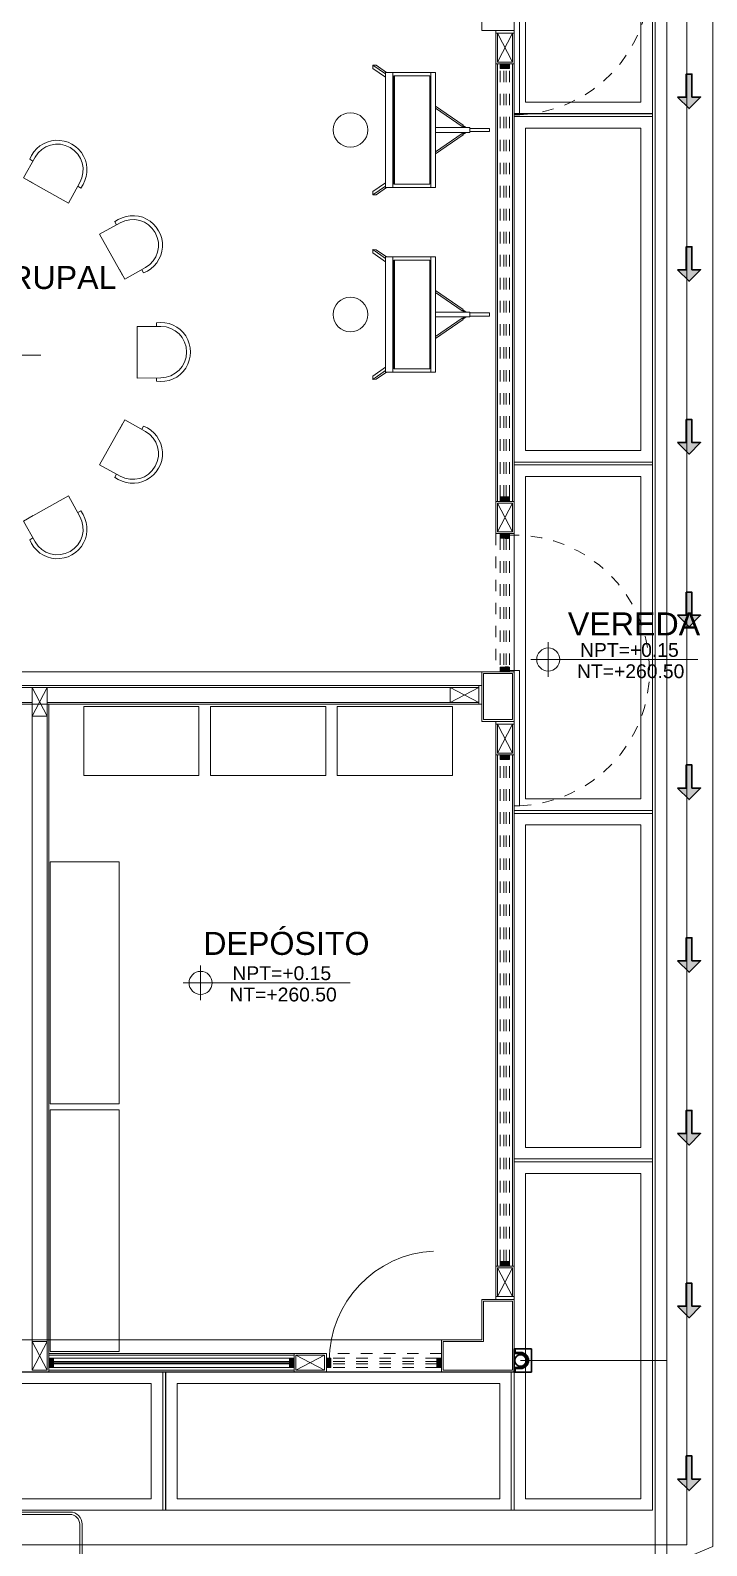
# Model space of a CAD drawing. Header units: metres. Extents: x 349075 to 349285, y 9281902 to 9282050.
# Drawn here: x 349110.39 to 349116.26, y 9281950.57 to 9281963.72 of the extents above; entities that cross this region are included whole.
import ezdxf

# ---------------------------------------------------------------- set-up
doc = ezdxf.new("R2010")
doc.units = ezdxf.units.M
doc.header["$LTSCALE"] = 0.25
for name, pattern in [('01 nivel$0$HIDDEN2', [0.1875, 0.125, -0.0625]), ('ACAD_ISO03W100', [30, 12, -18]), ('DASHED2', [0.762, 0.635, -0.127]), ('HIDDEN', [0.375, 0.25, -0.125])]:
    doc.linetypes.add(name, pattern=pattern)
for name, color, linetype, lineweight in [('.', 7, 'Continuous', 0), ('0_ CUNETAS', 151, 'Continuous', 5), ('0_VANOS', 30, 'Continuous', 9), ('ARQ-FONDO', 253, 'CONTINUOUS', 9), ('CUNETAS-RED', 5, 'CONTINUOUS', 18)]:
    doc.layers.add(name, color=color, linetype=linetype, lineweight=lineweight)
doc.styles.add('Arial_1', font='arial.ttf', dxfattribs={"height": 0.15})

# ---------------------------------------------------------------- blocks, each defined once
blk = doc.blocks.new('00_PTA_ 01')
at = {"layer": 'ARQ-FONDO'}
for points in [[(0, 0), (0.035, 0), (0.035, 0.025), (0.01, 0.025), (0.01, 0.065), (0, 0.065)], [(1, 0), (1, 0.065), (0.99, 0.065), (0.99, 0.025), (0.965, 0.025), (0.965, 0)], [(1.97, 0.105), (0.99, 0.105), (0.99, 0.065), (1.97, 0.065)]]:
    blk.add_lwpolyline(points, close=True, dxfattribs=at)
at = {"layer": 'ARQ-FONDO', "linetype": 'ACAD_ISO03W100', "ltscale": 0.01}
blk.add_arc((0.99, 0.065), 0.98, 2.3621, 179.9762, dxfattribs=at)
at = {"layer": 'ARQ-FONDO', "linetype": 'HIDDEN', "ltscale": 0.25}
blk.add_arc((0.99, 0.065), 0.98, 359.9999999999994, 1.2213e-12, dxfattribs=at)
blk = doc.blocks.new('JUNTA VEREDA')
at = {"layer": 'ARQ-FONDO'}
blk.add_lwpolyline([(-0.013, 1.2), (0.012, 1.2), (0.012, 0), (-0.013, 0)], close=True, dxfattribs=at)
blk = doc.blocks.new('verda pg edf 04')
at = {"layer": 'ARQ-FONDO'}
blk.add_line((-3.036, -36.315, -20.549), (-3.036, -35.115, -20.549), dxfattribs=at)
at = {"layer": 'ARQ-FONDO', "elevation": -20.549}
for points in [[(0.015, -21.188), (0.015, -24.188), (1.215, -24.188), (1.215, -21.188)], [(0.115, -21.288), (0.115, -24.088), (1.115, -24.088), (1.115, -21.288)], [(0.015, -24.214), (0.015, -27.214), (1.215, -27.214), (1.215, -24.214)], [(0.115, -24.314), (0.115, -27.114), (1.115, -27.114), (1.115, -24.314)], [(0.015, -27.239), (0.015, -30.239), (1.215, -30.239), (1.215, -27.239)], [(0.115, -27.339), (0.115, -30.139), (1.115, -30.139), (1.115, -27.339)], [(0.015, -30.264), (0.015, -33.264), (1.215, -33.264), (1.215, -30.264)], [(0.115, -30.364), (0.115, -33.164), (1.115, -33.164), (1.115, -30.364)], [(0.015, -33.29), (0.015, -36.315), (1.215, -36.315), (1.215, -33.29)], [(0.115, -33.39), (0.115, -36.215), (1.115, -36.215), (1.115, -33.39)], [(-6.036, -36.315), (-3.036, -36.315), (-3.036, -35.115), (-6.036, -35.115)], [(-3.01, -36.315), (-0.01, -36.315), (-0.01, -35.115), (-3.01, -35.115)], [(-5.936, -36.215), (-3.136, -36.215), (-3.136, -35.215), (-5.936, -35.215)], [(-2.91, -36.215), (-0.11, -36.215), (-0.11, -35.215), (-2.91, -35.215)]]:
    blk.add_lwpolyline(points, close=True, dxfattribs=at)
at = {"layer": 'ARQ-FONDO'}
for p, rotation in [((0.015, -24.202, -20.549), 270), ((0.015, -27.227, -41.097), 270), ((0.015, -30.252, -20.549), 270), ((0.015, -33.278, -20.549), 270), ((-3.024, -35.115, -20.549), 180), ((0.002, -35.115, -20.549), 180)]:
    blk.add_blockref('JUNTA VEREDA', p, dxfattribs=dict(at, rotation=rotation))
blk = doc.blocks.new('Cotas de elevación - M_Cota de elevación - Destino rellenado-517392-Nivel 1')
at = {"layer": 'ARQ-FONDO'}
for p, q in [((0, -0.0015), (0, 0.0015)), ((-0.0015, 0), (0.013, 0))]:
    blk.add_line(p, q, dxfattribs=at)
blk.add_circle((0, 0), 0.001, dxfattribs=at)
blk = doc.blocks.new('VEREDA EDF 04 PGG')
at = {"layer": 'ARQ-FONDO', "lineweight": 5}
blk.add_blockref('verda pg edf 04', (-1.215, -0.815, 20.549), dxfattribs=at)
at = {"layer": 'ARQ-FONDO', "xscale": 1.199999999999817, "yscale": 1.199999999999817, "zscale": 1.199999999999817, "rotation": 270}
for p in [(-1.278, -22.65, 41.097), (-1.278, -28.65, 0)]:
    blk.add_blockref('00_PTA_ 01', p, dxfattribs=at)
at = {"layer": 'ARQ-FONDO', "xscale": 99.99999999999991, "yscale": 99.99999999999991, "zscale": 99.99999999999991}
blk.add_blockref('Cotas de elevación - M_Cota de elevación - Destino rellenado-517392-Nivel 1', (-0.904, -29.743, 20.549), dxfattribs=at)
at = {"layer": 'ARQ-FONDO', "insert": (-1.334, -29.334, 20.549), "char_height": 0.2, "width": 2.3499, "attachment_point": 1, "style": 'Arial_1'}
blk.add_mtext('\\pxqc;VEREDA', dxfattribs=at)
at = {"layer": 'ARQ-FONDO', "char_height": 0.12, "width": 0.90214, "attachment_point": 1, "line_spacing_factor": 0.941778, "style": 'Arial_1'}
for s, insert in [('NPT=+0.15', (-0.628, -29.6, 20.549)), ('NT=+260.50', (-0.654, -29.785, 20.549))]:
    blk.add_mtext(s, dxfattribs=dict(at, insert=insert))
blk = doc.blocks.new('dsfd')
at = {"layer": 'ARQ-FONDO'}
for p, q in [((333298.399, 9094259.416), (333296.766, 9094259.416)), ((333300.842, 9094259.416), (333299.554, 9094259.416)), ((333296.511, 9094259.161), (333296.511, 9094258.428)), ((333301.097, 9094258.428), (333301.097, 9094259.161)), ((333296.766, 9094258.224), (333300.842, 9094258.224)), ((333296.766, 9094258.173), (333300.842, 9094258.173))]:
    blk.add_line(p, q, dxfattribs=at)
for points in [[(333299.554, 9094259.416), (333300.941, 9094263.493), (333298.399, 9094259.416)], [(333300.842, 9094259.365), (333299.478, 9094259.365), (333300.764, 9094263.123), (333298.432, 9094259.365), (333296.766, 9094259.365)]]:
    blk.add_lwpolyline(points, dxfattribs=at)
for points in [[(333296.766, 9094259.365, 0.414214), (333296.562, 9094259.161), (333296.562, 9094258.428, 0.414214), (333296.766, 9094258.224)], [(333300.842, 9094258.224, 0.414214), (333301.046, 9094258.428), (333301.046, 9094259.161, 0.414214), (333300.842, 9094259.365)]]:
    blk.add_lwpolyline(points, format="xyb", dxfattribs=at)
for centre, start, end in [((333296.766, 9094259.161), 90, 180), ((333300.842, 9094259.161), 0, 90), ((333296.766, 9094258.428), 180, 270), ((333300.842, 9094258.428), 270, 0)]:
    blk.add_arc(centre, 0.255, start, end, dxfattribs=at)
blk = doc.blocks.new('*U3822')
at = {"layer": '.', "lineweight": 30}
h = blk.add_hatch(color=1, dxfattribs=at)
h.dxf.hatch_style = 1
h.paths.add_polyline_path([(-0.025, -0.05), (-0.1, -0.05), (0, -0.15), (0.1, -0.05), (0.025, -0.05), (0.025, 0.15), (-0.025, 0.15)])
at = {"layer": '0_ CUNETAS', "color": 1, "lineweight": 30}
blk.add_lwpolyline([(-0.1, -0.05), (-0.025, -0.05), (-0.025, 0.15), (0.025, 0.15), (0.025, -0.05), (0.1, -0.05), (0, -0.15)], close=True, dxfattribs=at)
blk = doc.blocks.new('*U3849')
at = {"layer": '0_ CUNETAS', "color": 0, "linetype": 'ByBlock', "lineweight": -2, "transparency": 16777216}
for p in [(0, 12), (0, 10.5), (0, 9), (0, 7.5), (0, 6), (0, 4.5), (0, 3), (0, 1.5), (0, 0)]:
    blk.add_blockref('*U3822', p, dxfattribs=at)
blk = doc.blocks.new('red drenaje')
at = {"layer": 'CUNETAS-RED', "lineweight": 0}
for p, q in [((-35.22, 70.028), (-35.22, 32.35)), ((-35.12, 70.028), (-35.12, 32.391))]:
    blk.add_line(p, q, dxfattribs=at)
blk.add_lwpolyline([(-35.12, 70.028), (-34.72, 70.028), (-34.72, 32.557), (-35.12, 32.391), (-35.12, 70.028)], dxfattribs=at)
blk.add_blockref('*U3849', (-34.926, 33.194), dxfattribs=at)
blk = doc.blocks.new('columnas bloque talleres')
at = {"layer": 'ARQ-FONDO', "lineweight": 0}
for points, elevation in [([(-0.265, -23.465), (-0.265, -23.035), (0.015, -23.035), (0.015, -23.465)], 0), ([(-0.265, -29.465), (-0.265, -29.035), (0.015, -29.035), (0.015, -29.465)], -20.549), ([(-0.615, -35.115), (0.015, -35.115), (0.015, -34.485), (-0.265, -34.485), (-0.265, -34.835), (-0.615, -34.835)], 0)]:
    blk.add_lwpolyline(points, close=True, dxfattribs=dict(at, elevation=elevation))
at = {"layer": 'ARQ-FONDO'}
for points, elevation in [([(-0.25, -29.45), (-0.25, -29.05), (0, -29.05), (0, -29.45)], -20.549), ([(-0.6, -35.1), (0, -35.1), (0, -34.5), (-0.25, -34.5), (-0.25, -34.85), (-0.6, -34.85)], 0)]:
    blk.add_lwpolyline(points, close=True, dxfattribs=dict(at, elevation=elevation))
blk = doc.blocks.new('*U1098')
at = {"linetype": 'Continuous', "true_color": 0xbebebe}
for points in [[(3032.131, 1351.189), (3032.131, 1351.269), (3032.171, 1351.269), (3032.171, 1351.189)], [(3035.891, 1351.189), (3035.891, 1351.269), (3035.931, 1351.269), (3035.931, 1351.189)]]:
    blk.add_hatch(color=9, dxfattribs=at).paths.add_polyline_path(points)
at = {"layer": '0_VANOS', "linetype": 'Continuous'}
for p, q in [((3032.131, 1351.269), (3032.171, 1351.269)), ((3032.131, 1351.269), (3032.131, 1351.189)), ((3032.171, 1351.269), (3032.171, 1351.189)), ((3035.891, 1351.189), (3035.891, 1351.269)), ((3035.891, 1351.269), (3035.931, 1351.269)), ((3035.931, 1351.269), (3035.931, 1351.189)), ((3032.171, 1351.189), (3032.131, 1351.189)), ((3035.931, 1351.189), (3035.891, 1351.189))]:
    blk.add_line(p, q, dxfattribs=at)
at = {"layer": '0_VANOS', "linetype": '01 nivel$0$HIDDEN2', "ltscale": 0.5}
for p, q in [((3032.171, 1351.269), (3035.891, 1351.269)), ((3032.171, 1351.239), (3035.891, 1351.239)), ((3032.171, 1351.219), (3035.891, 1351.219)), ((3032.171, 1351.189), (3035.891, 1351.189))]:
    blk.add_line(p, q, dxfattribs=at)
at = {"layer": '0_VANOS', "linetype": '01 nivel$0$HIDDEN2'}
blk.add_line((3035.891, 1351.269), (3035.931, 1351.269), dxfattribs=at)
blk = doc.blocks.new('*U1107')
at = {"linetype": 'Continuous', "true_color": 0xbebebe}
for points in [[(3032.131, 1351.189), (3032.131, 1351.269), (3032.171, 1351.269), (3032.171, 1351.189)], [(3036.531, 1351.189), (3036.531, 1351.269), (3036.571, 1351.269), (3036.571, 1351.189)]]:
    blk.add_hatch(color=9, dxfattribs=at).paths.add_polyline_path(points)
at = {"layer": '0_VANOS', "linetype": 'Continuous'}
for p, q in [((3032.131, 1351.269), (3032.171, 1351.269)), ((3032.131, 1351.269), (3032.131, 1351.189)), ((3032.171, 1351.269), (3032.171, 1351.189)), ((3036.531, 1351.189), (3036.531, 1351.269)), ((3036.531, 1351.269), (3036.571, 1351.269)), ((3036.571, 1351.269), (3036.571, 1351.189)), ((3032.171, 1351.189), (3032.131, 1351.189)), ((3036.571, 1351.189), (3036.531, 1351.189))]:
    blk.add_line(p, q, dxfattribs=at)
at = {"layer": '0_VANOS', "linetype": '01 nivel$0$HIDDEN2', "ltscale": 0.5}
for p, q in [((3032.171, 1351.269), (3036.531, 1351.269)), ((3032.171, 1351.239), (3036.531, 1351.239)), ((3032.171, 1351.219), (3036.531, 1351.219)), ((3032.171, 1351.189), (3036.531, 1351.189))]:
    blk.add_line(p, q, dxfattribs=at)
at = {"layer": '0_VANOS', "linetype": '01 nivel$0$HIDDEN2'}
blk.add_line((3036.531, 1351.269), (3036.571, 1351.269), dxfattribs=at)
blk = doc.blocks.new('*U1106')
at = {"linetype": 'Continuous', "lineweight": 0, "true_color": 0xbebebe}
for points in [[(3037.252, 1360.543), (3037.212, 1360.543), (3037.212, 1360.463), (3037.252, 1360.463)], [(3039.342, 1360.543), (3039.302, 1360.543), (3039.302, 1360.463), (3039.342, 1360.463)]]:
    blk.add_hatch(color=9, dxfattribs=at).paths.add_polyline_path(points)
at = {"layer": '0_VANOS', "linetype": 'Continuous'}
for p, q in [((3037.252, 1360.513), (3039.302, 1360.513)), ((3037.252, 1360.503), (3039.302, 1360.503)), ((3037.252, 1360.493), (3039.302, 1360.493))]:
    blk.add_line(p, q, dxfattribs=at)
for points in [[(3037.212, 1360.543), (3037.212, 1360.463), (3037.252, 1360.463), (3037.252, 1360.543)], [(3037.252, 1360.543), (3039.302, 1360.543), (3039.302, 1360.463), (3037.252, 1360.463)], [(3039.302, 1360.543), (3039.302, 1360.463), (3039.342, 1360.463), (3039.342, 1360.543)]]:
    blk.add_lwpolyline(points, close=True, dxfattribs=at)
blk = doc.blocks.new('montante')
at = {"layer": 'ARQ-FONDO', "lineweight": 30}
for p, q in [((0, 0.07), (0.045, 0.07)), ((0, 0.06), (0.055, 0.06)), ((0.045, 0.07), (0.045, 0.095)), ((0, -0.06), (0.055, -0.06)), ((0, -0.07), (0.045, -0.07)), ((0.045, -0.07), (0.045, -0.095))]:
    blk.add_line(p, q, dxfattribs=at)
blk.add_lwpolyline([(-0.095, 0.1), (-0.095, -0.1), (0.055, -0.1), (0.055, 0.1)], close=True, dxfattribs=at)
blk.add_circle((0, 0), 0.05, dxfattribs=at)
for centre, radius, start, end in [((0, 0), 0.07, 90, 270), ((0, 0), 0.06, 90, 270), ((0.05, 0.095), 0.005, 0, 180), ((0.05, -0.095), 0.005, 180, 0)]:
    blk.add_arc(centre, radius, start, end, dxfattribs=at)
blk = doc.blocks.new('*U1568')
blk.add_arc((0.021, 0.047), 0.954, 0.1579, 87.0814)
blk = doc.blocks.new('*U1105')
at = {"linetype": 'Continuous', "true_color": 0xbebebe}
for points in [[(3032.131, 1351.189), (3032.131, 1351.269), (3032.171, 1351.269), (3032.171, 1351.189)], [(3033.091, 1351.189), (3033.091, 1351.269), (3033.131, 1351.269), (3033.131, 1351.189)]]:
    blk.add_hatch(color=9, dxfattribs=at).paths.add_polyline_path(points)
at = {"layer": '0_VANOS', "linetype": 'Continuous'}
for p, q in [((3032.131, 1351.269), (3032.171, 1351.269)), ((3032.131, 1351.269), (3032.131, 1351.189)), ((3032.171, 1351.269), (3032.171, 1351.189)), ((3033.091, 1351.189), (3033.091, 1351.269)), ((3033.091, 1351.269), (3033.131, 1351.269)), ((3033.131, 1351.269), (3033.131, 1351.189)), ((3032.171, 1351.189), (3032.131, 1351.189)), ((3033.131, 1351.189), (3033.091, 1351.189))]:
    blk.add_line(p, q, dxfattribs=at)
at = {"layer": '0_VANOS', "linetype": '01 nivel$0$HIDDEN2', "ltscale": 0.5}
for p, q in [((3032.171, 1351.269), (3033.091, 1351.269)), ((3032.171, 1351.239), (3033.091, 1351.239)), ((3032.171, 1351.219), (3033.091, 1351.219)), ((3032.171, 1351.189), (3033.091, 1351.189))]:
    blk.add_line(p, q, dxfattribs=at)
at = {"layer": '0_VANOS', "linetype": '01 nivel$0$HIDDEN2'}
blk.add_line((3033.091, 1351.269), (3033.131, 1351.269), dxfattribs=at)
blk = doc.blocks.new('moviliario edf 04 pintura')
at = {"layer": 'ARQ-FONDO'}
for p, q in [((0.014, 0.516), (-0.014, 0.516)), ((-0.014, 0.516), (-0.014, 0.346)), ((0.014, 0.516), (0.014, 0.346)), ((-0.043, 0.289), (-0.208, 0.048)), ((-0.19, 0.048), (-0.031, 0.281)), ((-0.031, 0.281), (-0.043, 0.289)), ((-0.021, 0.314), (-0.04, 0.287)), ((-0.034, 0.283), (-0.021, 0.301)), ((0.021, 0.346), (-0.021, 0.346)), ((-0.021, 0.346), (-0.021, 0.048)), ((0.021, 0.346), (0.021, 0.048)), ((0.021, 0.314), (0.04, 0.287)), ((0.034, 0.283), (0.021, 0.301)), ((0.031, 0.281), (0.043, 0.289)), ((0.19, 0.048), (0.031, 0.281)), ((0.043, 0.289), (0.208, 0.048)), ((-0.5, 0.048), (-0.5, 0.007)), ((0.5, 0.048), (-0.5, 0.048)), ((-0.5, 0.048), (-0.5, -0.385)), ((-0.5, 0.004), (-0.5, 0.007)), ((0.5, 0.007), (-0.5, 0.007)), ((-0.471, 0), (-0.471, -0.005)), ((0.471, 0), (-0.471, 0)), ((-0.471, 0), (-0.471, -0.314)), ((-0.192, 0.048), (-0.148, 0.048)), ((-0.021, 0.048), (-0.021, 0.049)), ((0.021, 0.048), (0.021, 0.049)), ((0.148, 0.048), (0.192, 0.048)), ((0.471, -0.314), (0.471, 0)), ((0.5, -0.385), (0.5, 0.048)), ((-0.564, -0.496), (-0.487, -0.385)), ((-0.562, -0.466), (-0.5, -0.376)), ((-0.535, -0.496), (-0.458, -0.385)), ((0.5, -0.322), (-0.5, -0.322)), ((-0.5, -0.385), (0.5, -0.385)), ((-0.471, -0.307), (0.471, -0.307)), ((-0.471, -0.314), (0.471, -0.314)), ((0.535, -0.496), (0.458, -0.385)), ((0.564, -0.496), (0.487, -0.385)), ((0.562, -0.466), (0.5, -0.376)), ((-0.564, -0.496), (-0.562, -0.466)), ((-0.564, -0.496), (-0.535, -0.496)), ((0.564, -0.496), (0.535, -0.496)), ((0.564, -0.496), (0.562, -0.466))]:
    blk.add_line(p, q, dxfattribs=at)
blk.add_circle((0, -0.69), 0.15, dxfattribs=at)
blk = doc.blocks.new('silla edf 4')
at = {"layer": 'ARQ-FONDO', "lineweight": 0}
for p, q in [((-0.223, 0), (-0.227, -0.205)), ((0.223, 0), (0.223, -0.205)), ((-0.224, -0.038), (-0.254, -0.038)), ((0.223, -0.038), (0.254, -0.038)), ((0.182, -0.205), (-0.227, -0.205)), ((0.223, -0.205), (0.125, -0.205))]:
    blk.add_line(p, q, dxfattribs=at)
for radius, start, end in [(0.257, 351.4592, 188.5408), (0.223, 0, 180)]:
    blk.add_arc((0, 0), radius, start, end, dxfattribs=at)
blk = doc.blocks.new('terapia grupal')
at = {"layer": 'ARQ-FONDO', "lineweight": 5}
blk.add_blockref('silla edf 4', (-1.023, 0.533), dxfattribs=at)
for p, rotation in [((-1.907, 0.29), 29.45180445102498), ((0.558, -0.365), 299.4518044370824), ((-2.562, -2.175), 119.451804427158), ((-0.097, -2.83), 209.4518044423649)]:
    blk.add_blockref('silla edf 4', p, dxfattribs=dict(at, rotation=rotation))
at = {"layer": 'ARQ-FONDO', "lineweight": 5, "xscale": -1}
for p, rotation in [((-0.097, 0.29), 330.548195557635), ((-2.562, -0.365), 60.54819557157767), ((-2.805, -1.249), 89.99999998241942), ((0.801, -1.292), 269.9999999838326), ((0.558, -2.175), 240.5481955629177), ((-1.907, -2.83), 150.5481955477107), ((-1.023, -3.073), 180)]:
    blk.add_blockref('silla edf 4', p, dxfattribs=dict(at, rotation=rotation))
blk = doc.blocks.new('*U1274')
at = {"linetype": 'Continuous', "true_color": 0xbebebe}
for points in [[(3032.131, 1351.189), (3032.131, 1351.269), (3032.171, 1351.269), (3032.171, 1351.189)], [(3033.291, 1351.189), (3033.291, 1351.269), (3033.331, 1351.269), (3033.331, 1351.189)]]:
    blk.add_hatch(color=9, dxfattribs=at).paths.add_polyline_path(points)
at = {"layer": '0_VANOS', "linetype": 'Continuous'}
for p, q in [((3032.131, 1351.269), (3032.171, 1351.269)), ((3032.131, 1351.269), (3032.131, 1351.189)), ((3032.171, 1351.269), (3032.171, 1351.189)), ((3033.291, 1351.189), (3033.291, 1351.269)), ((3033.291, 1351.269), (3033.331, 1351.269)), ((3033.331, 1351.269), (3033.331, 1351.189)), ((3032.171, 1351.189), (3032.131, 1351.189)), ((3033.331, 1351.189), (3033.291, 1351.189))]:
    blk.add_line(p, q, dxfattribs=at)
at = {"layer": '0_VANOS', "linetype": '01 nivel$0$HIDDEN2', "ltscale": 0.5}
for p, q in [((3032.171, 1351.269), (3033.291, 1351.269)), ((3032.171, 1351.239), (3033.291, 1351.239)), ((3032.171, 1351.219), (3033.291, 1351.219)), ((3032.171, 1351.189), (3033.291, 1351.189))]:
    blk.add_line(p, q, dxfattribs=at)
at = {"layer": '0_VANOS', "linetype": '01 nivel$0$HIDDEN2'}
blk.add_line((3033.291, 1351.269), (3033.331, 1351.269), dxfattribs=at)
blk = doc.blocks.new('bloque pg edf 04')
at = {"layer": 'ARQ-FONDO'}
for p, q in [((-0.145, 11.375, 20.549), (-0.015, 11.625, 20.549)), ((-0.145, 11.625, 20.549), (-0.015, 11.375, 20.549)), ((-0.16, 11.36), (-0.16, 7.56)), ((-0.145, 11.36), (-0.145, 7.56)), ((-0.015, 11.36), (-0.015, 7.56)), ((0, 11.36), (0, 7.56)), ((-0.145, 7.545, 20.549), (-0.015, 7.295, 20.549)), ((-0.145, 7.295, 20.549), (-0.015, 7.545, 20.549)), ((-0.305, 5.96), (-5.175, 5.96, 20.549)), ((-4.185, 5.945, 41.097), (-4.925, 5.945, 20.549)), ((-4.185, 5.945, 41.097), (-4.055, 5.695, 41.097)), ((-4.185, 5.695, 41.097), (-4.055, 5.945, 41.097)), ((-0.555, 5.945), (-4.055, 5.945, 41.097)), ((-0.555, 5.945, 0), (-0.305, 5.815, 0)), ((-0.305, 5.945, 0), (-0.555, 5.815, 0)), ((-4.185, 5.815, 41.097), (-4.925, 5.815)), ((-0.555, 5.815), (-4.055, 5.815, 41.097)), ((-4.04, 5.8, 41.097), (-4.04, 0, 41.097)), ((-0.305, 5.8), (-4.04, 5.8, 41.097)), ((-4.185, 0.265, 41.097), (-4.185, 5.695, 41.097)), ((-4.055, 0.265, 41.097), (-4.055, 5.695, 41.097)), ((-0.145, 5.375, 0), (-0.015, 5.625, 0)), ((-0.145, 5.625, 0), (-0.015, 5.375, 0)), ((-0.16, 5.36), (-0.16, 0.92)), ((-0.145, 5.36), (-0.145, 0.92)), ((-0.015, 5.36), (-0.015, 0.92)), ((0, 5.36), (0, 0.92)), ((-0.145, 0.905, 20.549), (-0.015, 0.655, 20.549)), ((-0.145, 0.655, 20.549), (-0.015, 0.905, 20.549)), ((-4.185, 0.265, 41.097), (-4.055, 0.015, 41.097)), ((-4.185, 0.015, 41.097), (-4.055, 0.265, 41.097)), ((-1.91, 0.16, 41.097), (-4.04, 0.16, 41.097)), ((-1.91, 0.145, 41.097), (-4.04, 0.145, 41.097)), ((-1.645, 0.145, 20.549), (-1.895, 0.015, 20.549)), ((-1.895, 0.145, 20.549), (-1.645, 0.015, 20.549)), ((-1.91, 0.015, 41.097), (-4.04, 0.015, 41.097)), ((-1.91, 0, 41.097), (-4.04, 0, 41.097)), ((-4.04, 0, 20.549), (-4.2, 0, 20.549))]:
    blk.add_line(p, q, dxfattribs=at)
at = {"layer": 'ARQ-FONDO', "ltscale": 0.7, "elevation": 20.549}
for points in [[(-12.33, 36.63), (1.5, 36.63), (1.5, -1.5), (-12.33, -1.5)], [(-0.28, 5.8), (-0.28, 6.08), (-10.55, 6.08), (-10.55, 5.8)]]:
    blk.add_lwpolyline(points, close=True, dxfattribs=at)
at = {"layer": 'ARQ-FONDO'}
for points, elevation in [([(-0.16, 11.65), (-0.16, 11.625), (0, 11.625), (0, 11.65)], 20.549), ([(-0.16, 11.625), (-0.16, 11.36), (0, 11.36), (0, 11.625)], 20.549), ([(-0.145, 11.625), (-0.145, 11.375), (-0.015, 11.375), (-0.015, 11.625)], 20.549), ([(-0.16, 7.28), (-0.16, 7.56), (0, 7.56), (0, 7.28)], 20.549), ([(-0.145, 7.295), (-0.145, 7.545), (-0.015, 7.545), (-0.015, 7.295)], 20.549), ([(-4.185, 5.695), (-4.185, 5.945), (-4.055, 5.945), (-4.055, 5.695)], 41.097), ([(-0.305, 5.945), (-0.555, 5.945), (-0.555, 5.815), (-0.305, 5.815)], 0), ([(-0.28, 5.96), (-0.305, 5.96), (-0.305, 5.8), (-0.28, 5.8)], 0), ([(-0.16, 5.65), (-0.16, 5.625), (0, 5.625), (0, 5.65)], 0), ([(-0.16, 5.625), (-0.16, 5.36), (0, 5.36), (0, 5.625)], 0), ([(-0.145, 5.625), (-0.145, 5.375), (-0.015, 5.375), (-0.015, 5.625)], 0), ([(-0.16, 0.655), (-0.16, 0.92), (0, 0.92), (0, 0.655)], 20.549), ([(-0.145, 0.655), (-0.145, 0.905), (-0.015, 0.905), (-0.015, 0.655)], 20.549), ([(-0.16, 0.655), (-0.16, 0.63), (0, 0.63), (0, 0.655)], 20.549), ([(-4.185, 0.015), (-4.185, 0.265), (-4.055, 0.265), (-4.055, 0.015)], 41.097), ([(-1.91, 0.16), (-1.63, 0.16), (-1.63, 0), (-1.91, 0)], 20.549), ([(-1.895, 0.145), (-1.645, 0.145), (-1.645, 0.015), (-1.895, 0.015)], 20.549)]:
    blk.add_lwpolyline(points, close=True, dxfattribs=dict(at, elevation=elevation))
at = {"layer": 'ARQ-FONDO', "linetype": 'DASHED2', "ltscale": 0.3}
for points, elevation in [([(0, 6.08), (0, 7.28), (-0.16, 7.28), (-0.16, 6.08)], 0), ([(-0.63, 0.16), (-1.63, 0.16), (-1.63, 0), (-0.63, 0)], 20.549)]:
    blk.add_lwpolyline(points, close=True, dxfattribs=dict(at, elevation=elevation))
at = {"layer": 'ARQ-FONDO', "lineweight": 0, "elevation": 0}
for points in [[(-3.736, 5.18), (-2.736, 5.18), (-2.736, 5.78), (-3.736, 5.78)], [(-2.636, 5.18), (-1.636, 5.18), (-1.636, 5.78), (-2.636, 5.78)], [(-1.535, 5.18), (-0.535, 5.18), (-0.535, 5.78), (-1.535, 5.78)]]:
    blk.add_lwpolyline(points, close=True, dxfattribs=at)
at = {"layer": 'ARQ-FONDO', "lineweight": 0}
for points in [[(-3.428, 2.328), (-3.428, 4.429), (-4.028, 4.429), (-4.028, 2.328)], [(-3.428, 0.177), (-3.428, 2.278), (-4.028, 2.278), (-4.028, 0.177)]]:
    blk.add_lwpolyline(points, close=True, dxfattribs=at)
at = {"layer": 'ARQ-FONDO', "ltscale": 0.7}
blk.add_lwpolyline([(-0.63, 0), (-0.63, 0.28), (-10.2, 0.28), (-10.2, 0)], close=True, dxfattribs=at)
at = {"layer": 'ARQ-FONDO'}
blk.add_blockref('columnas bloque talleres', (-0.015, 35.115, 20.549), dxfattribs=at)
at = {"layer": 'ARQ-FONDO', "lineweight": 5, "rotation": 270}
for p in [(-0.731, 10.785), (-0.731, 9.183)]:
    blk.add_blockref('moviliario edf 04 pintura', p, dxfattribs=at)
at = {"layer": 'ARQ-FONDO', "xscale": -1}
for name, p, rotation in [('*U1098', (-1351.309, -3024.571, 20.549), 270), ('*U1274', (1351.149, 3039.411, 0), 90), ('*U1107', (-1351.309, -3031.211, 20.549), 270)]:
    blk.add_blockref(name, p, dxfattribs=dict(at, rotation=rotation))
at = {"layer": 'ARQ-FONDO', "lineweight": 5}
blk.add_blockref('terapia grupal', (-3.868, 10.149), dxfattribs=at)
at = {"layer": 'ARQ-FONDO', "xscale": 99.99999999999991, "yscale": 99.99999999999991, "zscale": 99.99999999999991}
for p in [(-5.408, 8.831), (-2.722, 3.379)]:
    blk.add_blockref('Cotas de elevación - M_Cota de elevación - Destino rellenado-517392-Nivel 1', p, dxfattribs=at)
at = {"layer": 'ARQ-FONDO', "xscale": -1}
blk.add_blockref('*U1568', (-0.63, 0.05, 20.549), dxfattribs=at)
at = {"layer": 'ARQ-FONDO', "lineweight": 0, "rotation": 180}
blk.add_blockref('montante', (0.055, 0.1), dxfattribs=at)
at = {"layer": 'ARQ-FONDO', "rotation": 180}
for name, p in [('*U1106', (3035.302, 1360.583, 20.549)), ('*U1105', (3031.501, 1351.309, -664.369))]:
    blk.add_blockref(name, p, dxfattribs=at)
at = {"layer": 'ARQ-FONDO', "char_height": 0.2, "width": 2.3499, "attachment_point": 1, "style": 'Arial_1'}
for s, insert in [('\\pxqc;TERAPIA GRUPAL', (-5.838, 9.604)), ('\\pxqc;DEPÓSITO', (-3.152, 3.822))]:
    blk.add_mtext(s, dxfattribs=dict(at, insert=insert))
at = {"layer": 'ARQ-FONDO', "char_height": 0.12, "width": 0.90214, "attachment_point": 1, "line_spacing_factor": 0.941778, "style": 'Arial_1'}
for s, insert in [('NPT=+0.15', (-2.446, 3.523)), ('NT=+260.50', (-2.472, 3.338))]:
    blk.add_mtext(s, dxfattribs=dict(at, insert=insert))

msp = doc.modelspace()

# ---------------------------------------------------------------- linework, layer by layer
at = {"layer": 'ARQ-FONDO', "lineweight": 0}
msp.add_line((349114.645, 9281952.174), (349115.915, 9281952.174), dxfattribs=at)
at = {"layer": 'ARQ-FONDO'}
msp.add_lwpolyline([(349103.76, 9281987.204), (349114.59, 9281987.204), (349114.59, 9281952.075), (349103.76, 9281952.075)], close=True, dxfattribs=at)

# ---------------------------------------------------------------- block references
at = {"layer": 'ARQ-FONDO', "lineweight": 5}
for name, p in [('bloque pg edf 04', (349114.59, 9281952.074)), ('VEREDA EDF 04 PGG', (349115.79, 9281988.004))]:
    msp.add_blockref(name, p, dxfattribs=at)
at = {"layer": 'ARQ-FONDO', "extrusion": (-1.0001e-10, -0.025636, 0.999671), "xscale": -0.418244986072509, "yscale": 0.4182449860725096, "zscale": 0.4182449860725096, "rotation": 180}
msp.add_blockref('dsfd', (209709.291, 13082528.134, -237953.556), dxfattribs=at)
at = {"layer": 'CUNETAS-RED', "lineweight": 30}
msp.add_blockref('red drenaje', (349151.035, 9281918.001), dxfattribs=at)

doc.saveas('drawing.dxf')
